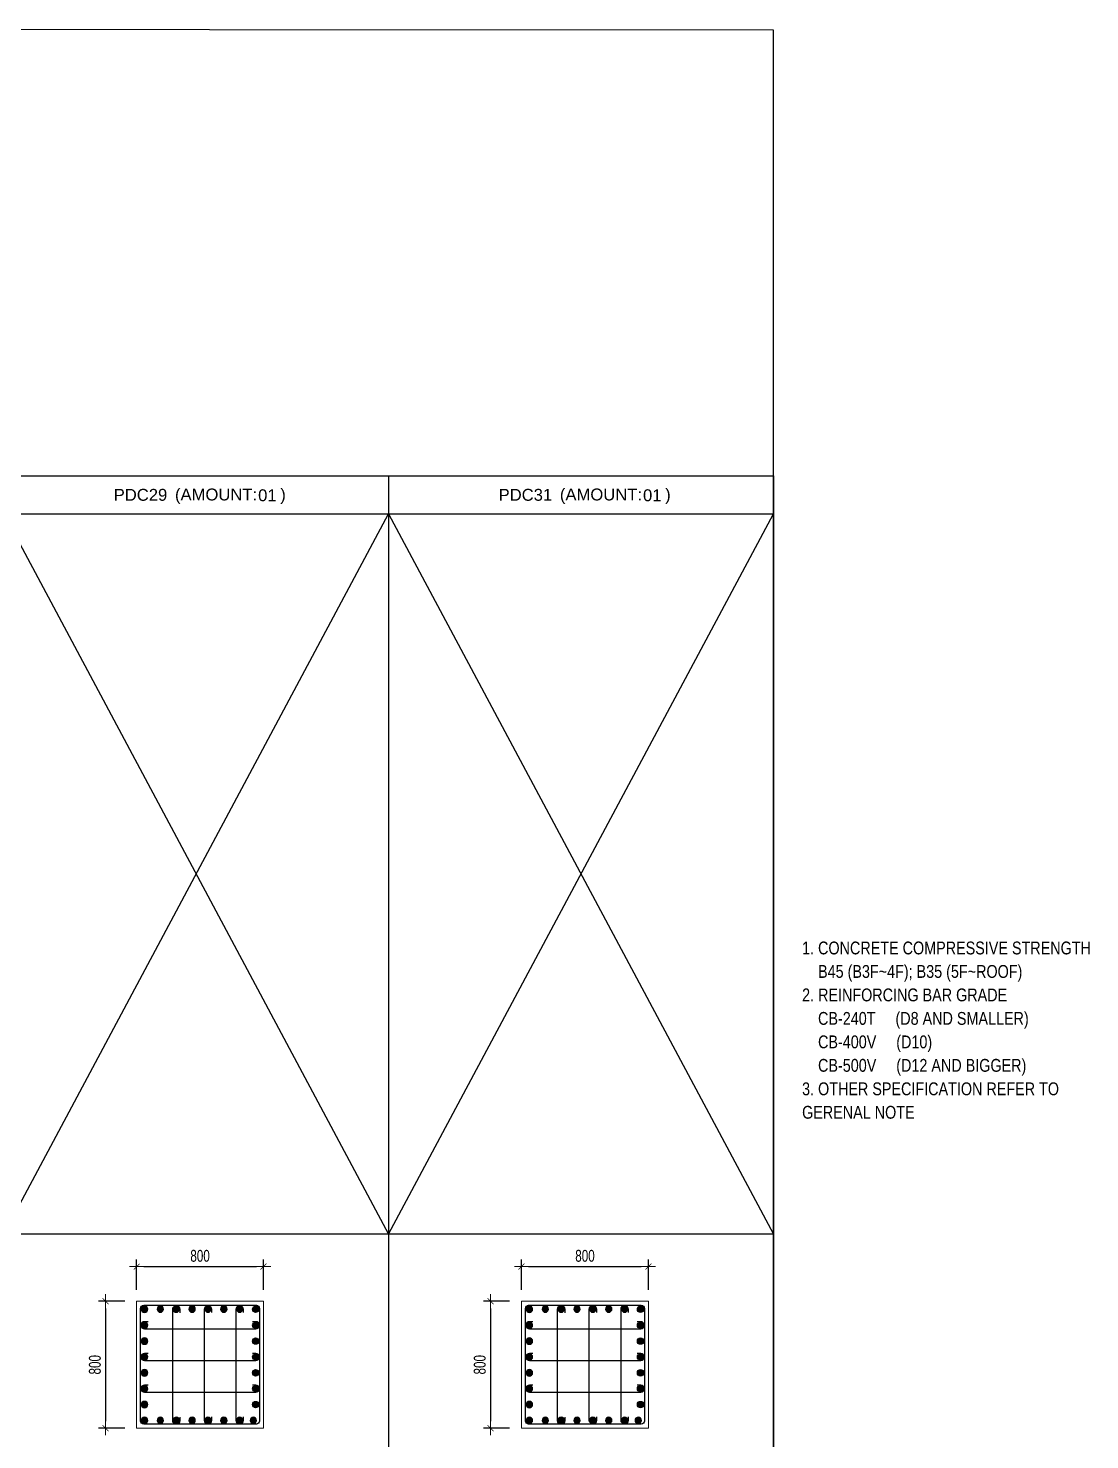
# Model space of a CAD drawing. Header units: millimetres. Extents: x 49323 to 538172, y -39336 to 181761.
# Drawn here: x 489759 to 496450, y 97988 to 106889 of the extents above; entities that cross this region are included whole.
import ezdxf
from ezdxf.enums import TextEntityAlignment as Align

# ---------------------------------------------------------------- set-up
doc = ezdxf.new("R2010")
doc.units = ezdxf.units.MM
doc.linetypes.add('CENTER2', pattern=[1.125, 0.75, -0.125, 0.125, -0.125])
doc.layers.get('Defpoints').update_dxf_attribs({"color": 151, "lineweight": 9})
for name, color, linetype in [('2', 2, 'Continuous'), ('A-ANNO-LEAD', 4, 'Continuous'), ('CEN', 1, 'CENTER2'), ('STL', 3, 'Continuous'), ('TIT1', 3, 'Continuous')]:
    doc.layers.add(name, color=color, linetype=linetype)
doc.layers.add('NDC_S_CONTINUOUS', color=3, linetype='Continuous', lineweight=20)
doc.layers.add('NDC_S_DIM', color=1, linetype='Continuous', lineweight=15)
doc.styles.add('ARIAL', font='arial.ttf', dxfattribs={"width": 0.8})
doc.styles.add('NDC_ARIAL', font='arial.ttf', dxfattribs={"width": 0.85})
doc.styles.add('NDC_DIM', font='', dxfattribs={"width": 0.75})
doc.styles.get('NDC_DIM').set_extended_font_data('Dotum')
doc.dimstyles.new('NDC_dim_30', dxfattribs={"dimscale": 30, "dimtxt": 2.5, "dimasz": 1.5, "dimexe": 1.5, "dimexo": 2.5, "dimgap": 1, "dimtad": 1, "dimdec": 0, "dimzin": 0, "dimdsep": 46, "dimtxsty": 'NDC_DIM', "dimblk": 'DIMMARK', "dimcen": 0.09, "dimdle": 1.2, "dimclrd": 1, "dimclre": 1, "dimclrt": 3, "dimadec": 0, "dimazin": 0, "dimtfac": 1, "dimtdec": 0, "dimtix": 1, "dimtofl": 0, "dimtmove": 0, "dimatfit": 3, "dimfxl": 8, "dimfxlon": 1, "dimtolj": 1, "dimtzin": 0, "dimarcsym": 0})

# ---------------------------------------------------------------- blocks, each defined once
blk = doc.blocks.new('GN')
at = {"layer": 'TIT1', "insert": (0, 0), "char_height": 81, "width": 1996.298, "attachment_point": 1, "line_spacing_factor": 1.096296, "style": 'ARIAL'}
blk.add_mtext('\\A1;1. CONCRETE COMPRESSIVE STRENGTH\\P    B45 (B3F~4F); B35 (5F~ROOF)\\P2. REINFORCING BAR GRADE\\P    CB-240T     (D8 AND SMALLER)\\P    CB-400V     (D10)\\P    CB-500V     (D12 AND BIGGER)\\P3. OTHER SPECIFICATION REFER TO GERENAL NOTE ', dxfattribs=at)
blk = doc.blocks.new('DÁDAS')
at = {"layer": 'TIT1', "color": 2, "style": 'NDC_ARIAL'}
blk.add_text('(AMOUNT:     )', height=75, dxfattribs=at).set_placement((-42061.2, 55767.2), align=Align.MIDDLE)
blk = doc.blocks.new('8')
at = {"layer": '2'}
blk.add_hatch(color=256, dxfattribs=at).paths.add_polyline_path([(20, 0, 0.386127), (1.9, 19.9), (-1.9, 19.9, 0.386127), (-20, 0, 1)])
blk.add_circle((0, 0), 20, dxfattribs=at)
blk = doc.blocks.new('5')
at = {"layer": 'CEN', "rotation": 180}
blk.add_blockref('8', (0, 0), dxfattribs=at)
blk = doc.blocks.new('DIMMARK')
at = {"layer": 'NDC_S_DIM', "color": 1}
blk.add_line((-1.5, 0), (1, 0), dxfattribs=at)
at = {"layer": 'NDC_S_DIM', "color": 2, "const_width": 0.1}
blk.add_lwpolyline([(-0.42, -0.42), (0.42, 0.42)], dxfattribs=at)
blk = doc.blocks.new('*D836')
at = {"layer": 'Defpoints', "color": 0, "ltscale": 40, "transparency": 16777216}
for p in [(491242, 99079.7), (490442, 98858.3), (491242, 98858.3)]:
    blk.add_point(p, dxfattribs=at)
at = {"layer": 'NDC_S_DIM', "color": 1, "lineweight": -2, "ltscale": 40, "transparency": 16777216}
for p, q in [((490442, 98933.3), (490442, 99124.7)), ((490487, 99079.7), (491197, 99079.7)), ((491242, 98933.3), (491242, 99124.7))]:
    blk.add_line(p, q, dxfattribs=at)
at = {"layer": 'NDC_S_DIM', "color": 1, "lineweight": -2, "ltscale": 40, "transparency": 16777216, "xscale": 45, "yscale": 45, "zscale": 45, "rotation": 180}
blk.add_blockref('DIMMARK', (490442, 99079.7), dxfattribs=at)
at = {"layer": 'NDC_S_DIM', "color": 1, "lineweight": -2, "ltscale": 40, "transparency": 16777216, "xscale": 45, "yscale": 45, "zscale": 45}
blk.add_blockref('DIMMARK', (491242, 99079.7), dxfattribs=at)
at = {"layer": 'NDC_S_DIM', "color": 3, "ltscale": 40, "transparency": 16777216, "insert": (490842, 99147.3), "char_height": 75, "attachment_point": 5, "style": 'NDC_DIM'}
blk.add_mtext('\\A1;800', dxfattribs=at)
blk = doc.blocks.new('*D837')
at = {"layer": 'Defpoints', "color": 0, "ltscale": 40, "transparency": 16777216}
for p in [(490442, 98860.9), (490246.7, 98060.9), (490442, 98060.9)]:
    blk.add_point(p, dxfattribs=at)
at = {"layer": 'NDC_S_DIM', "color": 1, "lineweight": -2, "ltscale": 40, "transparency": 16777216}
for p, q in [((490367, 98860.9), (490201.7, 98860.9)), ((490246.7, 98815.9), (490246.7, 98105.9)), ((490367, 98060.9), (490201.7, 98060.9))]:
    blk.add_line(p, q, dxfattribs=at)
at = {"layer": 'NDC_S_DIM', "color": 1, "lineweight": -2, "ltscale": 40, "transparency": 16777216, "xscale": 45, "yscale": 45, "zscale": 45}
for p, rotation in [((490246.7, 98860.9), 90), ((490246.7, 98060.9), 270)]:
    blk.add_blockref('DIMMARK', p, dxfattribs=dict(at, rotation=rotation))
at = {"layer": 'NDC_S_DIM', "color": 3, "ltscale": 40, "transparency": 16777216, "insert": (490179.1, 98460.9), "char_height": 75, "attachment_point": 5, "rotation": 90, "style": 'NDC_DIM'}
blk.add_mtext('\\A1;800', dxfattribs=at)
blk = doc.blocks.new('*D840')
at = {"layer": 'Defpoints', "color": 0, "ltscale": 40, "transparency": 16777216}
for p in [(493668.1, 99079.7), (492868.1, 98858.3), (493668.1, 98858.3)]:
    blk.add_point(p, dxfattribs=at)
at = {"layer": 'NDC_S_DIM', "color": 1, "lineweight": -2, "ltscale": 40, "transparency": 16777216}
for p, q in [((492868.1, 98933.3), (492868.1, 99124.7)), ((492913.1, 99079.7), (493623.1, 99079.7)), ((493668.1, 98933.3), (493668.1, 99124.7))]:
    blk.add_line(p, q, dxfattribs=at)
at = {"layer": 'NDC_S_DIM', "color": 1, "lineweight": -2, "ltscale": 40, "transparency": 16777216, "xscale": 45, "yscale": 45, "zscale": 45, "rotation": 180}
blk.add_blockref('DIMMARK', (492868.1, 99079.7), dxfattribs=at)
at = {"layer": 'NDC_S_DIM', "color": 1, "lineweight": -2, "ltscale": 40, "transparency": 16777216, "xscale": 45, "yscale": 45, "zscale": 45}
blk.add_blockref('DIMMARK', (493668.1, 99079.7), dxfattribs=at)
at = {"layer": 'NDC_S_DIM', "color": 3, "ltscale": 40, "transparency": 16777216, "insert": (493268.1, 99147.3), "char_height": 75, "attachment_point": 5, "style": 'NDC_DIM'}
blk.add_mtext('\\A1;800', dxfattribs=at)
blk = doc.blocks.new('*D841')
at = {"layer": 'Defpoints', "color": 0, "ltscale": 40, "transparency": 16777216}
for p in [(492868.1, 98860.9), (492672.8, 98060.9), (492868.1, 98060.9)]:
    blk.add_point(p, dxfattribs=at)
at = {"layer": 'NDC_S_DIM', "color": 1, "lineweight": -2, "ltscale": 40, "transparency": 16777216}
for p, q in [((492793.1, 98860.9), (492627.8, 98860.9)), ((492672.8, 98815.9), (492672.8, 98105.9)), ((492793.1, 98060.9), (492627.8, 98060.9))]:
    blk.add_line(p, q, dxfattribs=at)
at = {"layer": 'NDC_S_DIM', "color": 1, "lineweight": -2, "ltscale": 40, "transparency": 16777216, "xscale": 45, "yscale": 45, "zscale": 45}
for p, rotation in [((492672.8, 98860.9), 90), ((492672.8, 98060.9), 270)]:
    blk.add_blockref('DIMMARK', p, dxfattribs=dict(at, rotation=rotation))
at = {"layer": 'NDC_S_DIM', "color": 3, "ltscale": 40, "transparency": 16777216, "insert": (492605.2, 98460.9), "char_height": 75, "attachment_point": 5, "rotation": 90, "style": 'NDC_DIM'}
blk.add_mtext('\\A1;800', dxfattribs=at)

msp = doc.modelspace()

# ---------------------------------------------------------------- linework, layer by layer
at = {"layer": '2', "lineweight": -2, "ltscale": 1000}
for points in [[(491217, 98815.9), (491217, 98105.9, -0.414214), (491197, 98085.9), (490487, 98085.9, -0.414214), (490467, 98105.9), (490467, 98815.9, -0.414214), (490487, 98835.9), (491197, 98835.9, -0.414214)], [(493643.1, 98815.9), (493643.1, 98105.9, -0.414214), (493623.1, 98085.9), (492913.1, 98085.9, -0.414214), (492893.1, 98105.9), (492893.1, 98815.9, -0.414214), (492913.1, 98835.9), (493623.1, 98835.9, -0.414214)]]:
    msp.add_lwpolyline(points, format="xyb", close=True, dxfattribs=at)
at = {"layer": '2'}
for points in [[(490714.3, 98130.5), (490714.3, 98108.4, -1), (490669.3, 98108.4), (490669.3, 98810.4, -1), (490714.3, 98810.4), (490714.3, 98788.3)], [(490914.3, 98132), (490914.3, 98109.9, -1), (490869.3, 98109.9), (490869.3, 98811.9, -1), (490914.3, 98811.9), (490914.3, 98789.7)], [(491114.3, 98132), (491114.3, 98109.9, -1), (491069.3, 98109.9), (491069.3, 98811.9, -1), (491114.3, 98811.9), (491114.3, 98789.7)], [(493140.4, 98130.5), (493140.4, 98108.4, -1), (493095.4, 98108.4), (493095.4, 98810.4, -1), (493140.4, 98810.4), (493140.4, 98788.3)], [(493340.4, 98132), (493340.4, 98109.9, -1), (493295.4, 98109.9), (493295.4, 98811.9, -1), (493340.4, 98811.9), (493340.4, 98789.7)], [(493540.4, 98132), (493540.4, 98109.9, -1), (493495.4, 98109.9), (493495.4, 98811.9, -1), (493540.4, 98811.9), (493540.4, 98789.7)], [(490513.9, 98732.4), (490491.8, 98732.4, 1), (490491.8, 98687.4), (491193.8, 98687.4, 1), (491193.8, 98732.4), (491171.7, 98732.4)], [(492940, 98732.4), (492917.9, 98732.4, 1), (492917.9, 98687.4), (493619.9, 98687.4, 1), (493619.9, 98732.4), (493597.8, 98732.4)], [(490513.9, 98532.4), (490491.8, 98532.4, 1), (490491.8, 98487.4), (491193.8, 98487.4, 1), (491193.8, 98532.4), (491171.7, 98532.4)], [(492940, 98532.4), (492917.9, 98532.4, 1), (492917.9, 98487.4), (493619.9, 98487.4, 1), (493619.9, 98532.4), (493597.8, 98532.4)], [(490513.9, 98332.4), (490491.8, 98332.4, 1), (490491.8, 98287.4), (491193.8, 98287.4, 1), (491193.8, 98332.4), (491171.7, 98332.4)], [(492940, 98332.4), (492917.9, 98332.4, 1), (492917.9, 98287.4), (493619.9, 98287.4, 1), (493619.9, 98332.4), (493597.8, 98332.4)]]:
    msp.add_lwpolyline(points, format="xyb", dxfattribs=at)
at = {"layer": 'A-ANNO-LEAD'}
msp.add_lwpolyline([(473121.9, 90268.9), (494456.8, 90255.8), (494456.8, 106875.8), (473121.9, 106888.9)], close=True, dxfattribs=at)
at = {"layer": 'NDC_S_CONTINUOUS', "ltscale": 70}
for points in [[(491242, 98860.9), (491242, 98060.9), (490442, 98060.9), (490442, 98860.9), (491242, 98860.9)], [(493668.1, 98860.9), (493668.1, 98060.9), (492868.1, 98060.9), (492868.1, 98860.9), (493668.1, 98860.9)]]:
    msp.add_lwpolyline(points, dxfattribs=at)
at = {"layer": 'TIT1', "color": 2}
msp.add_line((480414.7, 104066.6), (494456.8, 104066.6), dxfattribs=at)
at = {"layer": 'TIT1'}
for p, q in [((492030.7, 104066.6), (492030.7, 94742.6)), ((494456.8, 104066.6), (494456.8, 94742.6)), ((480414.7, 103826.6), (494456.8, 103826.6)), ((494456.8, 99284.5), (480413.8, 99284.5))]:
    msp.add_line(p, q, dxfattribs=at)
at = {"layer": 'TIT1', "color": 8}
for p, q in [((489604.6, 99284.5), (492030.7, 103826.6)), ((489604.6, 103826.6), (492030.7, 99284.5)), ((492030.7, 99284.5), (494456.8, 103826.6)), ((492030.7, 103826.6), (494456.8, 99284.5))]:
    msp.add_line(p, q, dxfattribs=at)

# ---------------------------------------------------------------- block references
at = {"layer": 'NDC_S_DIM'}
for name, p in [('DÁDAS', (533094.2, 48172.2)), ('DÁDAS', (535520.3, 48172.2)), ('GN', (494636.6, 101129.5))]:
    msp.add_blockref(name, p, dxfattribs=at)
at = {"layer": 'STL', "xscale": -1}
for p in [(490491.8, 98810.9), (492917.9, 98810.9), (490491.8, 98709.9), (492917.9, 98709.9), (490491.8, 98609.9), (492917.9, 98609.9), (490491.8, 98509.9), (492917.9, 98509.9), (490491.8, 98409.9), (492917.9, 98409.9), (490491.8, 98309.9), (492917.9, 98309.9), (490491.8, 98209.9), (492917.9, 98209.9), (490491.8, 98109.9), (492917.9, 98109.9)]:
    msp.add_blockref('5', p, dxfattribs=at)
at = {"layer": 'STL', "xscale": -1, "rotation": 270}
for p in [(490591.8, 98811.9), (490691.8, 98811.9), (490791.8, 98811.9), (490891.8, 98811.9), (490991.8, 98811.9), (491091.8, 98811.9), (493017.9, 98811.9), (493117.9, 98811.9), (493217.9, 98811.9), (493317.9, 98811.9), (493417.9, 98811.9), (493517.9, 98811.9), (490491.8, 98109.9), (490591.8, 98109.9), (490691.8, 98109.9), (490791.8, 98109.9), (490891.8, 98109.9), (490991.8, 98109.9), (491091.8, 98109.9), (491177.7, 98109.9), (492917.9, 98109.9), (493017.9, 98109.9), (493117.9, 98109.9), (493217.9, 98109.9), (493317.9, 98109.9), (493417.9, 98109.9), (493517.9, 98109.9), (493603.8, 98109.9)]:
    msp.add_blockref('5', p, dxfattribs=at)
at = {"layer": 'STL'}
for p in [(491192.3, 98810.9), (493618.4, 98810.9), (491192.3, 98709.9), (493618.4, 98709.9), (491192.3, 98609.9), (493618.4, 98609.9), (491192.3, 98509.9), (493618.4, 98509.9), (491192.3, 98409.9), (493618.4, 98409.9), (491192.3, 98309.9), (493618.4, 98309.9), (491192.3, 98209.9), (493618.4, 98209.9)]:
    msp.add_blockref('5', p, dxfattribs=at)

# ---------------------------------------------------------------- texts
at = {"layer": 'TIT1', "color": 2, "style": 'NDC_ARIAL'}
for s, p in [('PDC29', (490466.4, 103946.6)), ('01', (491266.2, 103943.9)), ('PDC31', (492892.5, 103946.6)), ('01', (493692.3, 103943.9))]:
    msp.add_text(s, height=75, dxfattribs=at).set_placement(p, align=Align.MIDDLE)

# ---------------------------------------------------------------- dimensions: what is measured, and where the dimension line sits
at = {"layer": 'NDC_S_DIM', "ltscale": 40}
for base, p1, p2, picture, middle in [((491242, 99079.7), (490442, 98858.3), (491242, 98858.3), '*D836', (490842, 99147.3)), ((493668.1, 99079.7), (492868.1, 98858.3), (493668.1, 98858.3), '*D840', (493268.1, 99147.3))]:
    dim = msp.add_linear_dim(base=base, p1=p1, p2=p2, dimstyle='NDC_dim_30', dxfattribs=at)
    dim.commit()
    dim.dimension.update_dxf_attribs({"geometry": picture, "text_midpoint": middle})
for base, p1, p2, picture, middle in [((490246.7, 98060.9), (490442, 98860.9), (490442, 98060.9), '*D837', (490179.1, 98460.9)), ((492672.8, 98060.9), (492868.1, 98860.9), (492868.1, 98060.9), '*D841', (492605.2, 98460.9))]:
    dim = msp.add_linear_dim(base=base, p1=p1, p2=p2, angle=90, dimstyle='NDC_dim_30', dxfattribs=at)
    dim.commit()
    dim.dimension.update_dxf_attribs({"geometry": picture, "text_midpoint": middle})

doc.saveas('drawing.dxf')
